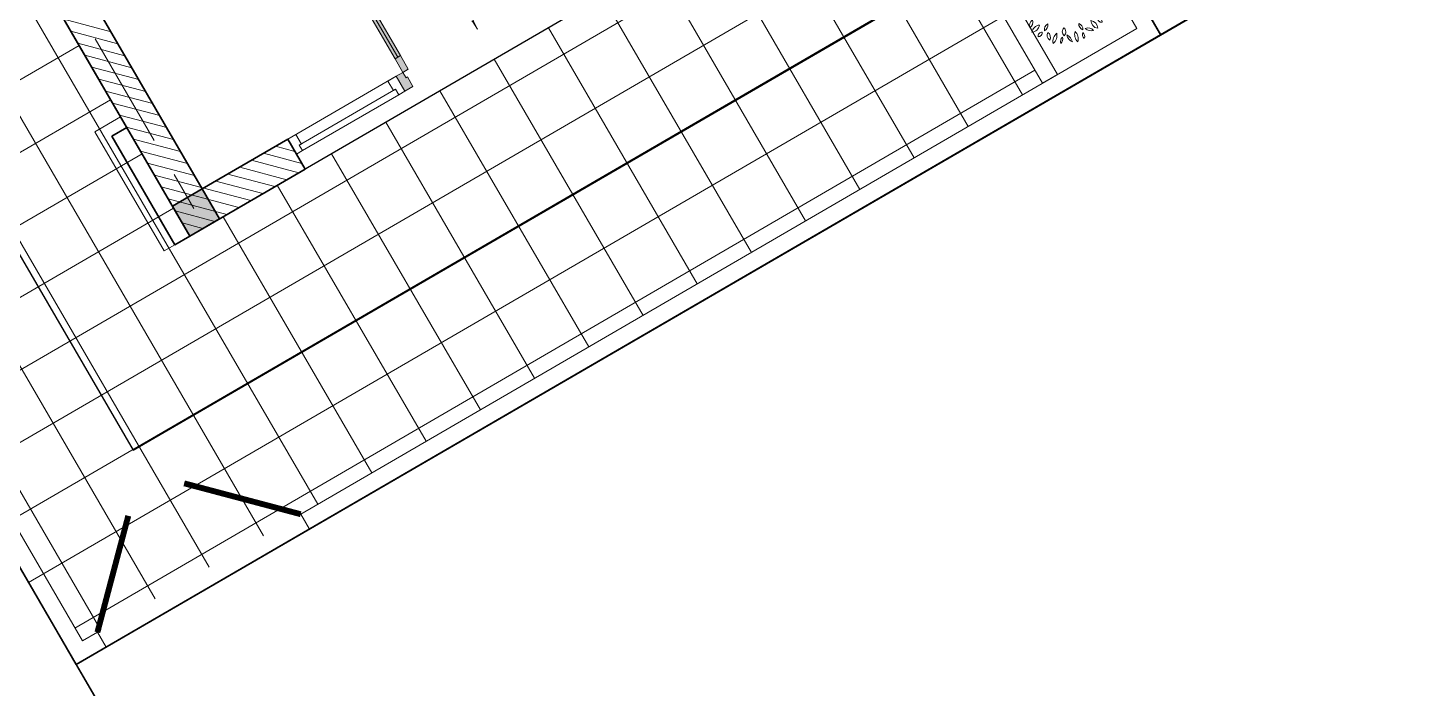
# Model space of a CAD drawing. Header units: millimetres. Extents: x 567980 to 569372, y 2065777 to 2066674.
# Drawn here: x 568851.51 to 568860.32, y 2066175.22 to 2066179.43 of the extents above; entities that cross this region are included whole.
import ezdxf

# ---------------------------------------------------------------- set-up
doc = ezdxf.new("R2010")
doc.units = ezdxf.units.MM
doc.linetypes.add('CENTER', pattern=[3, 1.5, -0.5, 0.5, -0.5])
doc.linetypes.add('HIDDEN', pattern=[0.75, 0.5, -0.25])
for name, color, linetype, lineweight in [('A-CAY', 76, 'Continuous', 13), ('A-COT VACH', 2, 'Continuous', 35), ('A-CUA', 25, 'Continuous', 5), ('A-HATCH', 251, 'Continuous', 5), ('A-NET THAY', 125, 'Continuous', 18), ('A-TRUC', 250, 'CENTER', 5), ('A-TUONG', 255, 'Continuous', 35), ('boDnv', 54, 'Continuous', 25)]:
    doc.layers.add(name, color=color, linetype=linetype, lineweight=lineweight)
for name, color, linetype in [('ChiaLo', 128, 'CENTER'), ('datoHonHop', 42, 'Continuous'), ('datOlienke', 42, 'Continuous'), ('LoLK', 6, 'Continuous'), ('QUYEN', 7, 'Continuous'), ('ViaHeS', 32, 'Continuous')]:
    doc.layers.add(name, color=color, linetype=linetype)
doc.styles.add('rms', font='romans.shx', dxfattribs={"width": 0.7, "bigfont": 'vns.shx'})
doc.linetypes.add('ADL', pattern='A,0.125,-0.15,["++",rms,S=0.5,R=0,X=0,Y=-0.2245],-1.35,1.125', length=2.75)

# ---------------------------------------------------------------- blocks, each defined once
blk = doc.blocks.new('NEN')
at = {"layer": 'boDnv', "color": 10, "linetype": 'ADL', "ltscale": 0.25}
blk.add_lwpolyline([(263.0526531762443, -132.0057625970803), (256.9390228696866, -119.7821112798993), (251.2082963876892, -118.0698544052429), (145.6568324023392, -179.3973469862249), (154.6996321768966, -194.9610153276008)], close=True, dxfattribs=at)
at = {"layer": 'ChiaLo', "ltscale": 5}
for points in [[(264.3671939126216, -132.3985280545894), (154.3373617010657, -196.328041333938)], [(166.8968058322789, -217.9442473638337), (131.6293230106821, -157.2449706394691)], [(161.2545476305531, -192.3090192119125), (151.2069923257222, -175.0160543883685)]]:
    blk.add_lwpolyline(points, dxfattribs=at)
at = {"layer": 'datoHonHop', "linetype": 'ByBlock'}
blk.add_lwpolyline([(122.0621834809426, -154.7125903572887), (31.35853614902589, -207.4836622758303), (28.7373615616234, -214.6999678574502), (38.58335239125881, -241.9225530901458, 0.2565942734314264), (53.04495680821128, -254.6422140640207, -0.08517264572806575), (69.00638704153243, -261.1842353569809, 0.2651954711210331), (88.81177633244079, -261.9859895484988, 0.01208792827058047), (130.4249903697055, -239.1350950098131), (166.8968058320461, -217.9442473636009), (131.6293230104493, -157.2449706394691)], format="xyb", close=True, dxfattribs=at)
at = {"layer": 'datOlienke'}
blk.add_lwpolyline([(264.367193912738, -132.3985280550551), (257.6398582479451, -118.9478283338249), (251.0800209137378, -116.9878453181591), (144.2898063958855, -179.035076510394), (154.3373617009493, -196.328041333938)], close=True, dxfattribs=at)
at = {"layer": 'LoLK'}
for points in [[(156.3948817728087, -172.001787797315), (151.2069923257222, -175.0160543883685), (161.2545476304367, -192.3090192121454), (166.4424370776396, -189.2947526206262)], [(151.2069923257222, -175.0160543883685), (144.2898063962348, -179.035076510394), (154.3373617010657, -196.3280413341708), (161.2545476305531, -192.3090192121454)]]:
    blk.add_lwpolyline(points, close=True, dxfattribs=at)
at = {"layer": 'ViaHeS'}
blk.add_lwpolyline([(266.6081768606091, -136.8791709449142), (264.3671939125052, -132.3985280548222), (154.3373617011821, -196.328041333938), (156.8492505272152, -200.6512825395912)], close=True, dxfattribs=at)
blk = doc.blocks.new('NEN B')
at = {"layer": 'datOlienke'}
blk.add_lwpolyline([(6.566566987195984, 24.99999999953434), (7.507120503811166, 40.00978771364316), (2.819820577744395, 45.00000000139698), (-120.6872999272309, 45.00000000023283), (-120.6872999269981, 25.00000000023283)], close=True, dxfattribs=at)
at = {"layer": 'LoLK'}
for points in [[(-112.6872999267653, 45), (-120.6872999267653, 45.00000000023283), (-120.6872999269981, 25), (-112.6872999269981, 25)], [(-106.6872999269981, 44.99999999976717), (-112.6872999267653, 45), (-112.6872999269981, 25), (-106.6872999269981, 25)]]:
    blk.add_lwpolyline(points, close=True, dxfattribs=at)
blk = doc.blocks.new('cot gia md a1')
at = {"layer": 'A-NET THAY'}
blk.add_lwpolyline([(880.0000001080334, 0), (880.0000001080334, -190), (0, -190), (0, -110)], dxfattribs=at)
at = {"layer": 'A-TUONG'}
blk.add_lwpolyline([(800.0000001080334, 0), (800.0000001080334, -110), (0, -110), (0, 0)], dxfattribs=at)
blk = doc.blocks.new('*U295')
at = {"ltscale": 10}
for p, q in [((800, 0), (0, 0)), ((755, -70), (45, -70)), ((755, -110), (45, -110))]:
    blk.add_line(p, q, dxfattribs=at)
for points in [[(0, -110), (45, -110), (45, -70), (60, -70), (60, 0), (0, 0)], [(800, -110), (755, -110), (755, -70), (740, -70), (740, 0), (800, 0)]]:
    blk.add_lwpolyline(points, close=True, dxfattribs=at)
blk = doc.blocks.new('mb-cay40')
at = {"color": 0, "linetype": 'ByBlock'}
for centre, radius, start, end in [((-426.9131589077006, 693.7752466762759), 54.12369999999999, 146.8150690002197, 244.0193430003837), ((-495.9196589076018, 674.7454466763011), 54.12369999999999, 326.8150690002197, 64.01934300038363), ((-299.5701589075907, 710.3054466762878), 100.1777, 149.4737229998766, 231.7585850006217), ((-447.8704589076224, 682.5084466762783), 100.1777, 329.4737229998766, 51.75858500062168), ((-230.6878589075932, 779.3904466762833), 98.06469999999999, 192.3059549999538, 259.6848969996826), ((-344.058958907699, 662.0099466762913), 98.06469999999999, 12.30595499995376, 79.68489699968265), ((-136.2343589076481, 736.8957466763095), 62.92479999999998, 125.4093320002077, 202.7100880001333), ((-230.740058907686, 763.8882466762698), 62.92479999999998, 305.4093320002077, 22.71008800013334), ((16.26654109236551, 684.2603466763248), 136.5301, 133.811686000385, 194.307733999988), ((-210.5471589076042, 749.0423466762695), 136.5301, 313.811686000385, 14.30773399998799), ((112.6560410923557, 711.3373466763078), 137.2196, 163.4642290000644, 212.7905639999698), ((-134.2428589076444, 676.0780466762808), 137.2196, 343.4642290000643, 32.79056399996983), ((-651.1445589076611, 493.6793466763265), 98.14920000000001, 3.318928999847402, 83.19036500059372), ((-541.5223589077068, 596.8183466762894), 98.14920000000001, 183.3189289998474, 263.1903650005937), ((-554.1702589076594, 555.716446676277), 69.85239999999999, 25.45365099951863, 116.6851969996846), ((-522.4680589076888, 648.1498466762605), 69.85239999999999, 205.4536509995186, 296.6851969996846), ((-390.4405589076341, 597.053746676309), 66.85079999999999, 168.8066020001733, 257.6390980002616), ((-470.3303589076386, 544.7297466762902), 66.85079999999999, 348.8066020001733, 77.63909800026163), ((-147.5025589076395, 637.821246676278), 79.6564, 145.524785000142, 220.8327340004014), ((-273.4387589076068, 630.8271466763035), 79.6564, 325.524785000142, 40.83273400040141), ((48.89724109234521, 562.139746676261), 68.7981, 103.8913859995158, 198.9039470000852), ((-32.70725890767062, 606.6362466762985), 68.7981, 283.8913859995158, 18.90394700008519), ((138.3718410924193, 615.5002466762926), 80.63699999999999, 104.100357000399, 168.4650159999594), ((39.71864109238959, 709.8323466762886), 80.63699999999999, 284.100357000399, 348.4650159999595), ((230.3510410923918, 506.037146676299), 141.3623, 100.3005049996434, 160.4476489999013), ((71.86314109229716, 692.4305466762962), 141.3623, 280.3005049996434, 340.4476489999013), ((259.9547410923115, 520.9738466762719), 76.85969999999999, 122.5817349996012, 207.1799879998302), ((150.1931410923426, 550.6291466762632), 76.85969999999999, 302.5817349996012, 27.17998799983019), ((-680.1407589076553, 301.4285466763176), 101.6635, 69.72013800080484, 135.6489100005381), ((-717.600058907643, 467.8581466763062), 101.6635, 249.7201380008048, 315.6489100005381), ((-653.7485589076532, 502.9852466762604), 44.2471, 163.4933459999228, 274.4697339999847), ((-692.7238589076442, 471.4445466763245), 44.2471, 343.4933459999227, 94.46973399998471), ((-620.4297589075868, 356.9077466762828), 75.7726, 22.57230600034306, 98.33354300080866), ((-561.4437589076697, 460.9655466763143), 75.7726, 202.5723060003431, 278.3335430008087), ((213.0515410923108, 368.6593466762861), 79.60759999999999, 86.02821900006174, 161.3697619999351), ((143.1294410924311, 473.5071466763002), 79.60759999999999, 266.0282190000617, 341.3697619999351), ((281.8093410923029, 453.3035466762885), 110.2473, 244.7352629998049, 320.5781150000673), ((319.9207410923555, 283.5921466762593), 110.2473, 64.73526299980486, 140.5781150000674), ((299.7197410923836, 426.0202466763112), 53.529, 59.98145400028278, 155.6675900001146), ((277.7252410923538, 494.4245466762877), 53.529, 239.9814540002828, 335.6675900001146), ((-736.4670589076995, 276.7996466763216), 75.60229999999999, 224.257649999822, 288.5926610007619), ((-766.5091589076037, 152.3813466762949), 75.60229999999999, 44.25764999982202, 108.5926610007619), ((-694.8229589076363, 365.1617466763128), 95.9612, 210.9482359996829, 290.5783940005535), ((-743.3930589076772, 225.974346676303), 95.9612, 30.9482359996829, 110.5783940005535), ((-649.4696589076193, 256.585046676264), 83.90719999999999, 240.5094849996896, 309.291989999972), ((-637.6392589076131, 118.6108466762598), 83.90719999999999, 60.50948499968955, 129.291989999972), ((242.9923410922929, 141.0472466762949), 78.02799999999999, 58.87476400066763, 131.2135240002623), ((231.9157410923508, 266.539646676305), 78.02799999999999, 238.8747640006676, 311.2135240002623), ((359.2284410923021, 242.1056466762602), 79.1061, 90.25287400078554, 173.52208300028), ((280.2783410924312, 330.1357466762784), 79.1061, 270.2528740007856, 353.5220830002799), ((344.0384410923289, 142.0358466763282), 53.57989999999999, 28.1981360000389, 112.1917869993301), ((371.0219410923892, 216.9645466762668), 53.57989999999999, 208.1981360000389, 292.1917869993301), ((-659.0736589076696, 39.63904667626048), 110.8102, 100.8761589997203, 165.4479130002026), ((-787.2373589075869, 176.3009466762742), 110.8102, 280.8761589997204, 345.4479130002026), ((-689.6452589076944, -39.14615332373069), 87.35799999999999, 54.97446299936808, 151.3792250002424), ((-716.1905589076923, 74.23634667632723), 87.35799999999999, 234.9744629993681, 331.3792250002423), ((158.9131410923146, -75.04515332368464), 77.31559999999999, 28.80716499994626, 103.9198800002828), ((208.0612410923932, 37.25554667630786), 77.31559999999999, 208.8071649999463, 283.9198800002828), ((313.8222410924209, -58.64165332372795), 90.3688, 71.37116600059133, 141.7535400000561), ((271.7177410924342, 82.93484667628945), 90.3688, 251.3711660005913, 321.7535400000561), ((349.6776410924213, 166.3968466762817), 97.6447, 209.1951970002367, 286.7189010004093), ((292.527541092335, 25.24994667626743), 97.6447, 29.19519700023669, 106.7189010004093), ((-674.8470589076169, -123.2118533237299), 70.02329999999999, 71.8192460004174, 140.0817599994504), ((-706.7037589076499, -11.75075332372944), 70.02329999999999, 251.8192460004175, 320.0817599994504), ((-557.1729589076713, -163.3047533236968), 77.98479999999999, 113.475291999382, 203.4559599999777), ((-659.7790589075885, -122.8160533237024), 77.98479999999999, 293.475291999382, 23.45595999997768), ((-551.4629589076503, -83.00365332367801), 74.9971, 87.17243399982254, 157.2364690000009), ((-616.9188589076803, 20.92074667628185), 74.9971, 267.1724339998225, 337.2364690000009), ((-604.7676589076873, -147.1679533237184), 106.605, 271.6327640008068, 352.0267889999677), ((-496.1556589076645, -268.5169533236767), 106.605, 91.63276400080674, 172.0267889999677), ((-341.8780589076923, -220.9033533237016), 95.91319999999999, 122.8873139993626, 186.7253339999508), ((-489.2111589075648, -151.593553323728), 95.91319999999999, 302.8873139993626, 6.725333999950768), ((69.87894109232002, -150.8368533236935), 70.3103, 173.6499809998805, 254.6514450005405), ((-18.61045890764217, -210.8629533236744), 70.3103, 353.6499809998805, 74.65144500054049), ((132.8601410923875, -212.990753323691), 116.145, 6.548685999897183, 76.89113199944619), ((274.5892410923552, -86.62635332370701), 116.145, 186.5486859998972, 256.8911319994462), ((296.2157410923683, -68.1395533237228), 50.671, 179.2557220000184, 267.628659000778), ((243.4524410924059, -118.1089533236882), 50.671, 359.2557220000184, 87.62865900077804), ((-472.8800589076418, -293.5357533236747), 49.2563, 76.54190599947391, 193.4774260002929), ((-509.3162589076674, -257.1117533236902), 49.2563, 256.541905999474, 13.4774260002929), ((-314.2852589076501, -280.7871533237339), 91.05040000000001, 159.1169869998805, 230.3606240003511), ((-457.4404589076003, -318.4468533237086), 91.05040000000001, 339.1169869998805, 50.36062400035106), ((-220.1570589075855, -348.4649533237389), 108.6658, 122.1169890002436, 201.7275269999994), ((-378.8747589077102, -296.6562533236793), 108.6658, 302.1169890002436, 21.72752699999944), ((-170.4776589077082, -363.9031533237066), 62.5472, 129.7475050000398, 206.070901000292), ((-266.6537589076324, -343.3009533236764), 62.5472, 309.7475050000398, 26.07090100029198), ((-132.5331589076959, -236.0941533236837), 75.353, 148.7876610002004, 221.5977110001933), ((-253.3297589076974, -247.0719533237279), 75.353, 328.7876610002005, 41.59771100019329), ((-61.47215890765074, -280.976453323703), 84.6027, 185.3195600000323, 260.4189679996705), ((-159.7919589076482, -372.2426533237012), 84.6027, 5.31956000003229, 80.41896799967047), ((99.92604109243257, -278.0229533236925), 148.0051, 165.2071100000012, 218.3217489999558), ((-159.2895589076797, -332.0080533237124), 148.0051, 345.2071100000012, 38.32174899995582), ((110.3971410924278, -276.4030533237237), 64.3426, 156.7754189998254, 231.2879720002375), ((11.02814109236351, -301.2369533236779), 64.3426, 336.7754189998254, 51.28797200023745), ((113.3978410923155, -289.9039533237083), 96.71849999999999, 38.69621399990353, 106.2415449999098), ((161.8329410923761, -136.5778533236808), 96.71849999999999, 218.6962139999035, 286.2415449999098)]:
    blk.add_arc(centre, radius, start, end, dxfattribs=at)
blk = doc.blocks.new('cot 220')
at = {"layer": 'A-COT VACH'}
h = blk.add_hatch(color=256, dxfattribs=at)
h.dxf.hatch_style = 1
h.paths.add_polyline_path([(110.0000037951395, 109.9999999980937), (-109.9999962048605, 109.9999999980937), (-109.9999962048605, -110.0000000019063), (110.0000037951395, -110.0000000019063)])
blk.add_lwpolyline([(-109.9999962048605, -110.0000000019063), (110.0000037951395, -110.0000000019063), (110.0000037951395, 109.9999999980937), (-109.9999962048605, 109.9999999980937)], close=True, dxfattribs=at)
blk = doc.blocks.new('*U308')
h = blk.add_hatch(color=253)
h.dxf.hatch_style = 1
h.paths.add_polyline_path([(50.00000000000001, 449.9999999999998), (89.99999999999999, 449.9999999999998), (89.99999999999999, 549.9999999999998), (50.00000000000001, 549.9999999999998)])
h.paths.add_polyline_path([(50, 100), (90, 100), (90, 0), (50, 0)])
h = blk.add_hatch(color=253)
h.dxf.hatch_style = 1
h.paths.add_polyline_path([(1150, 100), (1110, 100), (1110, 0), (1150, 0)])
h.paths.add_polyline_path([(1150, 450), (1110, 450), (1110, 550), (1150, 550)])
h = blk.add_hatch(color=254)
h.dxf.hatch_style = 1
h.paths.add_polyline_path([(21.73011238398612, 344.5156181119089), (21.73011238398612, 514.1349438079922), (50.00000000000001, 514.1349438079922), (50.00000000000001, 485.8650561920074), (27.38408990719472, 485.8650561920074), (27.38408990719472, 344.5156181119089)])
h = blk.add_hatch(color=254)
h.dxf.hatch_style = 1
h.paths.add_polyline_path([(50.00000000000001, 449.9999999999998), (89.99999999999999, 449.9999999999998), (90, 100), (50, 100)])
h = blk.add_hatch(color=254)
h.dxf.hatch_style = 1
h.paths.add_polyline_path([(1110, 450), (1150, 450), (1150, 100), (1110, 100)])
h = blk.add_hatch(color=253)
h.dxf.hatch_style = 1
h.paths.add_polyline_path([(0, 0), (50, 0), (50, -40), (60, -40), (60, -110.0000000000004), (0, -110.0000000000004)])
h = blk.add_hatch(color=253)
h.dxf.hatch_style = 1
h.paths.add_polyline_path([(1200, 0), (1150, 0), (1150, -40), (1140, -40), (1140, -110.0000000000004), (1200, -110.0000000000004)])
at = {"linetype": 'Continuous'}
blk.add_line((70, 100), (69.99999999999999, 449.9999999999998), dxfattribs=at)
for p, q in [((89.99999999999999, 449.9999999999998), (90, 100)), ((1110, 450), (1110, 100)), ((1130, 100), (1130, 450))]:
    blk.add_line(p, q)
for points in [[(50.00000000000001, 449.9999999999998), (89.99999999999999, 449.9999999999998), (89.99999999999999, 549.9999999999998), (50.00000000000001, 549.9999999999998), (50.00000000000001, 449.9999999999998)], [(1150, 450), (1110, 450), (1110, 550), (1150, 550), (1150, 450)], [(50.00000000000001, 452.9059272893353), (50, 100)], [(1150, 452.9059272893355), (1150, 100)], [(50, 100), (90, 100), (90, 0), (50, 0), (50, 100)], [(1150, 100), (1110, 100), (1110, 0), (1150, 0), (1150, 100)]]:
    blk.add_lwpolyline(points)
at = {"linetype": 'HIDDEN', "ltscale": 30}
for points in [[(599.9999999999999, 0, 0.4142135623730951), (50, 549.9999999999999, 0.4142135623730951)], [(599.9999999999999, 0, -0.4142135623730951), (1150, 550.0000000000003, -0.4142135623730951)]]:
    blk.add_lwpolyline(points, format="xyb", dxfattribs=at)
for points in [[(21.73011238398612, 344.5156181119089), (21.73011238398612, 514.1349438079922), (50.00000000000001, 514.1349438079922), (50.00000000000001, 485.8650561920074), (27.38408990719472, 485.8650561920074), (27.38408990719472, 344.5156181119089)], [(50.00000000000001, 449.9999999999998), (89.99999999999999, 449.9999999999998), (90, 100), (50, 100)], [(1110, 450), (1150, 450), (1150, 100), (1110, 100)], [(0, 0), (50, 0), (50, -40), (60, -40), (60, -110.0000000000004), (0, -110.0000000000004)], [(1200, 0), (1150, 0), (1150, -40), (1140, -40), (1140, -110.0000000000004), (1200, -110.0000000000004)]]:
    blk.add_lwpolyline(points, close=True)
blk = doc.blocks.new('MB T1 T1 N')
at = {"layer": 'A-HATCH'}
h = blk.add_hatch(dxfattribs=at)
h.set_pattern_fill('SQRTMPLT', color=256, scale=0.4, pattern_type=2)
h.set_pattern_definition([(0, (-126.0656734189251, 83.40051728696562), (0, 0.4), []), (90, (-126.0656734189251, 83.40051728696562), (-0.4, 2.449293598294707e-17), [])])
h.paths.add_polyline_path([(-0.1099999999860302, -17.10999600007199), (-1.200000000069849, -17.10999600007199), (-4.800000000046566, -17.11000000010245), (-6.000000000116415, -17.11000000010245), (-6.000000000116415, -2), (-1.5, -2), (-1.5, -2.000048018060625), (-0.8999999999068677, -2), (-0.8069136408157647, -2), (-0.8069136408157647, -0.1100000001024455), (-7.890000000130385, -0.1100000001024455), (-7.890000000130385, -0.2199999999720603), (-8.000000000116415, -0.2199999999720603), (-8.000000000116415, -1.71999999997206), (-7.890000000130385, -1.71999999997206), (-7.890000000130385, -19.77999599999748), (-4.990000000223517, -19.77999599999748), (-4.990000000223517, -19.99999599996954), (-0.5100000000093132, -19.99999599996954), (-0.5100000000093132, -19.77999599999748), (-0.1099999999860302, -19.77999599999748)])
h = blk.add_hatch(dxfattribs=at)
h.set_pattern_fill('ANSI31', color=256, scale=0.5)
h.set_pattern_definition([(45, (-245.6974602016853, -2), (-0.04419417382415922, 0.04419417382415922), [])])
h.paths.add_polyline_path([(-5.780000000144355, -2.219995999941602), (-5.149999999906868, -2.219995999941602), (-5.149999999906868, -2), (-6.000000000116415, -2), (-6.000000000116415, -4), (-5.780000000144355, -4)])
h.paths.add_polyline_path([(-5.780000000144355, -5.199999999953434), (-6.000000000116415, -5.199999999953434), (-6.000000000116415, -8.205005490453914), (-5.780000000144355, -8.205005490453914)])
h.paths.add_polyline_path([(-5.780000000144355, -12.38999600009993), (-5.650000000139698, -12.38999600009993), (-5.650000000139698, -12.76999199995771), (-5.780000000144355, -12.76999199995771), (-5.780000000144355, -12.87999200006016), (-5.540000000153668, -12.87999200006016), (-5.540000000153668, -12.27999599999748), (-5.780000000144355, -12.27999599999748), (-5.780000000144355, -11.80500549031422), (-6.000000000116415, -11.80500549031422), (-6.000000000116415, -13.28999600000679), (-5.780000000144355, -13.28999600000679)])
h.paths.add_polyline_path([(-5.780000000144355, -14.18999600014649), (-6.000000000116415, -14.18999600014649), (-6.000000000116415, -17.11000000010245), (-4.855000000097789, -17.11000000010245), (-4.855000000097789, -16.77999599999748), (-5.780000000144355, -16.77999599999748)])
h.paths.add_polyline_path([(0, -7.729995999950916), (-0.2199999999720603, -7.729995999950916), (-0.2199999999720603, -12.49999599996954), (-0.1099999999860302, -12.49999599996954), (-0.1099999999860302, -16.77999599999748), (-1.255000000004657, -16.77999599999748), (-1.255000000004657, -17.10999600007199), (0, -17.10999600007199)])
h.paths.add_polyline_path([(0, -5.529995999997482), (-1.839999999967404, -5.529995999997482), (-1.839999999967404, -6.17999600013718), (-1.619999999995343, -6.17999600013718), (-1.619999999995343, -5.749995999969542), (-0.2199999999720603, -5.749995999969542), (-0.2199999999720603, -7.509995999978855), (-1.619999999995343, -7.509995999978855), (-1.619999999995343, -7.079996000044048), (-1.839999999967404, -7.079996000044048), (-1.839999999967404, -7.729995999950916), (0, -7.729995999950916)])
h.paths.add_polyline_path([(0, -2), (-0.8999999999068677, -2), (-0.8999999999068677, -2.219995999941602), (-0.1099999999860302, -2.219995999941602), (-0.1099999999860302, -3.820000000065193), (-1.729999999981374, -3.820000000065193), (-1.729999999981374, -3.119997596601024), (-1.839999999967404, -3.119997469708323), (-1.839999999967404, -4.03000000002794), (-1.729999999981374, -4.03000000002794), (-1.729999999981374, -3.930000000167638), (-0.1099999999860302, -3.930000000167638), (-0.1099999999860302, -5.529995999997482), (0, -5.529995999997482)])
h.paths.add_polyline_path([(-1.5, -2), (-2.349999999976717, -2), (-2.349999999976717, -2.219996893312782), (-1.839999999967404, -2.219997469801456), (-1.839999999967404, -2.319997596554458), (-1.729999999981374, -2.319997596554458), (-1.729999999981374, -2.219997596694157), (-1.5, -2.21999793080613)])
h.paths.add_polyline_path([(-1.729999999981374, -4.830000000074506), (-1.839999999967404, -4.830000000074506), (-1.839999999967404, -5.529995999997482), (-1.729999999981374, -5.529995999997482)], flags=17)
h.paths.add_polyline_path([(-0.3499999999767169, -4.859996000071988), (-0.1099999999860302, -4.859996000071988), (-0.1099999999860302, -4.729995999950916), (-0.4599999999627471, -4.729995999950916), (-0.4599999999627471, -5.529995999997482), (-0.3499999999767169, -5.529995999997482)], flags=17)
at = {"layer": 'A-NET THAY'}
for p, q in [((0, 0), (-8.000000000116415, 0)), ((-8.000000000116415, -19.99999599996954), (-8.000000000116415, 0)), ((-7.780000000144355, -0.1100000001024455), (-7.780000000144355, 0)), ((-6.280000000144355, -0.1100000001024455), (-6.280000000144355, 0)), ((0, -2), (0, 0)), ((-7.890000000130385, -19.77999599999748), (-7.890000000130385, -0.1100000001024455)), ((-7.780000000144355, -0.1100000001024455), (-7.890000000130385, -0.1100000001024455)), ((-0.1099999999860302, -0.1100000001024455), (-6.280000000144355, -0.1100000001024455)), ((-0.1099999999860302, -2), (-0.1099999999860302, -0.1100000001024455))]:
    blk.add_line(p, q, dxfattribs=at)
at = {"layer": 'A-NET THAY', "ltscale": 100}
blk.add_line((-2.349999999976717, -2), (-5.149999999906868, -2), dxfattribs=at)
blk.add_lwpolyline([(-0.6969136405969039, -0.1100000001024455), (-0.8069136408157647, -0.1100000001024455), (-0.8069136408157647, -2.000000000232831), (-0.6969136405969039, -2.000000000232831)], close=True, dxfattribs=at)
at = {"layer": 'A-TRUC', "ltscale": 0.5}
blk.add_line((-5.890000000130385, -16.88999600009993), (-5.890000000130385, -2.109996000071988), dxfattribs=at)
at = {"layer": 'A-TUONG'}
for p, q in [((-6.000000000116415, -4), (-6.000000000116415, -2)), ((-5.149999999906868, -2), (-6.000000000116415, -2)), ((-5.149999999906868, -2.219995999941602), (-5.149999999906868, -2)), ((-5.149999999906868, -2.219995999941602), (-5.780000000144355, -2.219995999941602)), ((-5.780000000144355, -4), (-5.780000000144355, -2.219995999941602))]:
    blk.add_line(p, q, dxfattribs=at)
at = {"layer": 'A-TUONG', "ltscale": 100}
blk.add_line((-5.149999999906868, -2.219995999941602), (-5.780000000144355, -2.219995999941602), dxfattribs=at)
at = {"layer": 'Defpoints'}
blk.add_lwpolyline([(-6.000000000116415, -17.00000093597919), (0, -17.00000093597919), (0, -2), (-6.000000000116415, -2)], close=True, dxfattribs=at)
at = {"layer": 'QUYEN'}
for points in [[(-7.780000000144355, -0.1100000001024455, 0.03749999999998824, 0.03749999999998824, 0), (-7.236250000190921, -0.6537500000558794, 0, 0, 0.1927387260089142), (-7.030000000144355, -0.1100000001024455, 0, 0, 1.782881781543536)], [(-6.280000000144355, -0.1100000001024455, 0.03749999999998824, 0.03749999999998824, 0), (-6.823750000097789, -0.6537500000558794, 0, 0, -0.1927387260089142), (-7.030000000144355, -0.1100000001024455, 0, 0, -1.782881781543536)]]:
    blk.add_lwpolyline(points, format="xyseb", dxfattribs=at)
at = {"layer": 'A-CAY', "xscale": -0.0005, "yscale": 0.0005, "zscale": 0.0005}
blk.add_blockref('mb-cay40', (-0.5190237098140642, -0.616993316449225), dxfattribs=at)
at = {"layer": 'A-COT VACH', "xscale": -0.001, "yscale": 0.001, "zscale": 0.001}
blk.add_blockref('cot 220', (-5.889999996405095, -2.110000000102445), dxfattribs=at)
at = {"layer": 'A-CUA', "yscale": 0.001, "zscale": 0.001, "rotation": 180}
for name, p, xscale in [('*U295', (-5.149999999906868, -2.219995999941602), -0.001), ('*U308', (-3.149999999906868, -2.219995999941602), 0.001)]:
    blk.add_blockref(name, p, dxfattribs=dict(at, xscale=xscale))
at = {"layer": 'A-NET THAY', "xscale": 0.001, "yscale": 0.001, "zscale": 0.001, "rotation": 270}
blk.add_blockref('cot gia md a1', (-6.000000000116415, -2), dxfattribs=at)
blk = doc.blocks.new('MBT1 A1')
at = {"layer": 'A-NET THAY'}
blk.add_lwpolyline([(0, -2), (0, 0), (6, 0), (6, -1.999999999767169)], dxfattribs=at)
blk = doc.blocks.new('MBT1 B')
at = {"layer": 'LoLK'}
blk.add_blockref('NEN B', (2.328306436538696e-10, 2.328306436538696e-10), dxfattribs=at)
at = {"layer": 'LoLK', "xscale": -1, "rotation": 180}
for name, p in [('MB T1 T1 N', (-112.6872999258339, 25.00000000046566)), ('MBT1 A1', (-112.6872999246698, 25.0000040140003))]:
    blk.add_blockref(name, p, dxfattribs=at)

msp = doc.modelspace()

# ---------------------------------------------------------------- block references
at = {"layer": 'boDnv'}
msp.add_blockref('NEN', (568697.4807461541, 2066371.697269554), dxfattribs=at)

# ---------------------------------------------------------------- next in the draw order: block references
at = {"layer": 'LoLK', "rotation": 30.15743675345276}
msp.add_blockref('MBT1 B', (568968.7296135384, 2066214.383638295), dxfattribs=at)

doc.saveas('drawing.dxf')
